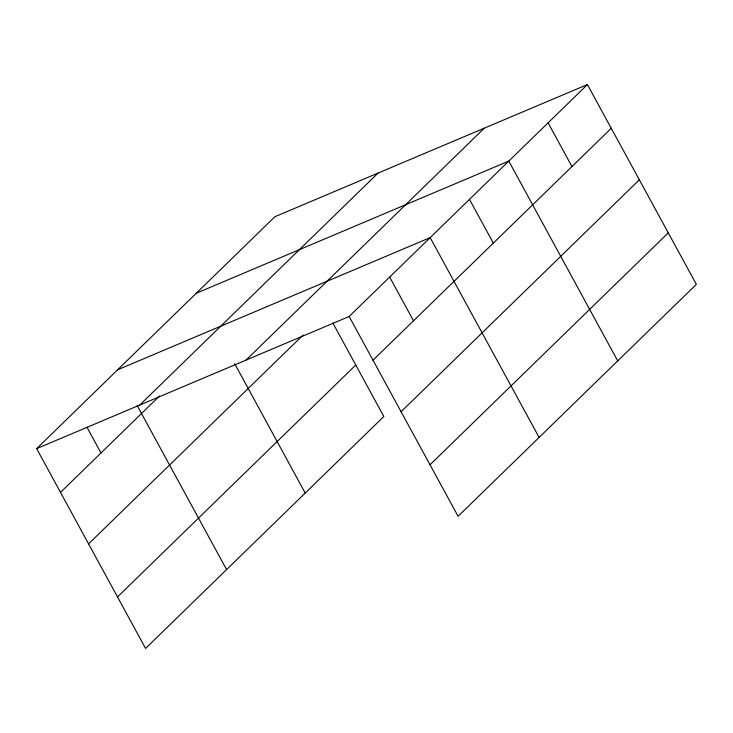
<?xml version="1.0" encoding="UTF-8"?>
<svg xmlns="http://www.w3.org/2000/svg" width="733" height="733" viewBox="0 0 733 733"><rect width="100%" height="100%" fill="white"/><g stroke="black" fill="none" stroke-linecap="round" stroke-linejoin="round"><path stroke-width="1.1" d="M332.837 322.969L383.835 416.509L145.583 648.439L36.65 448.642L274.902 216.711L587.417 84.561L696.35 284.358L458.098 516.289L349.165 316.491L587.417 84.561M139.783 405.028L378.036 173.098M60.5 492.384L159.519 395.985M246.031 360.095L484.284 128.165M88.574 543.886L303.077 335.073M117.509 596.946L355.762 365.016M373.005 360.224L611.267 128.293M401.088 411.726L639.341 179.796M430.014 464.786L668.267 232.856M196.279 293.246L508.794 161.095L617.727 360.893M117.656 369.789L430.17 237.629L539.103 437.427M36.65 448.642L349.165 316.491M548.101 122.823L571.951 166.565M469.477 199.367L493.327 243.099M389.663 277.056L413.513 320.797M234.707 363.733L305.212 493.052M137.172 405.569L226.589 569.587M86.906 427.11L100.998 452.957"/></g></svg>
